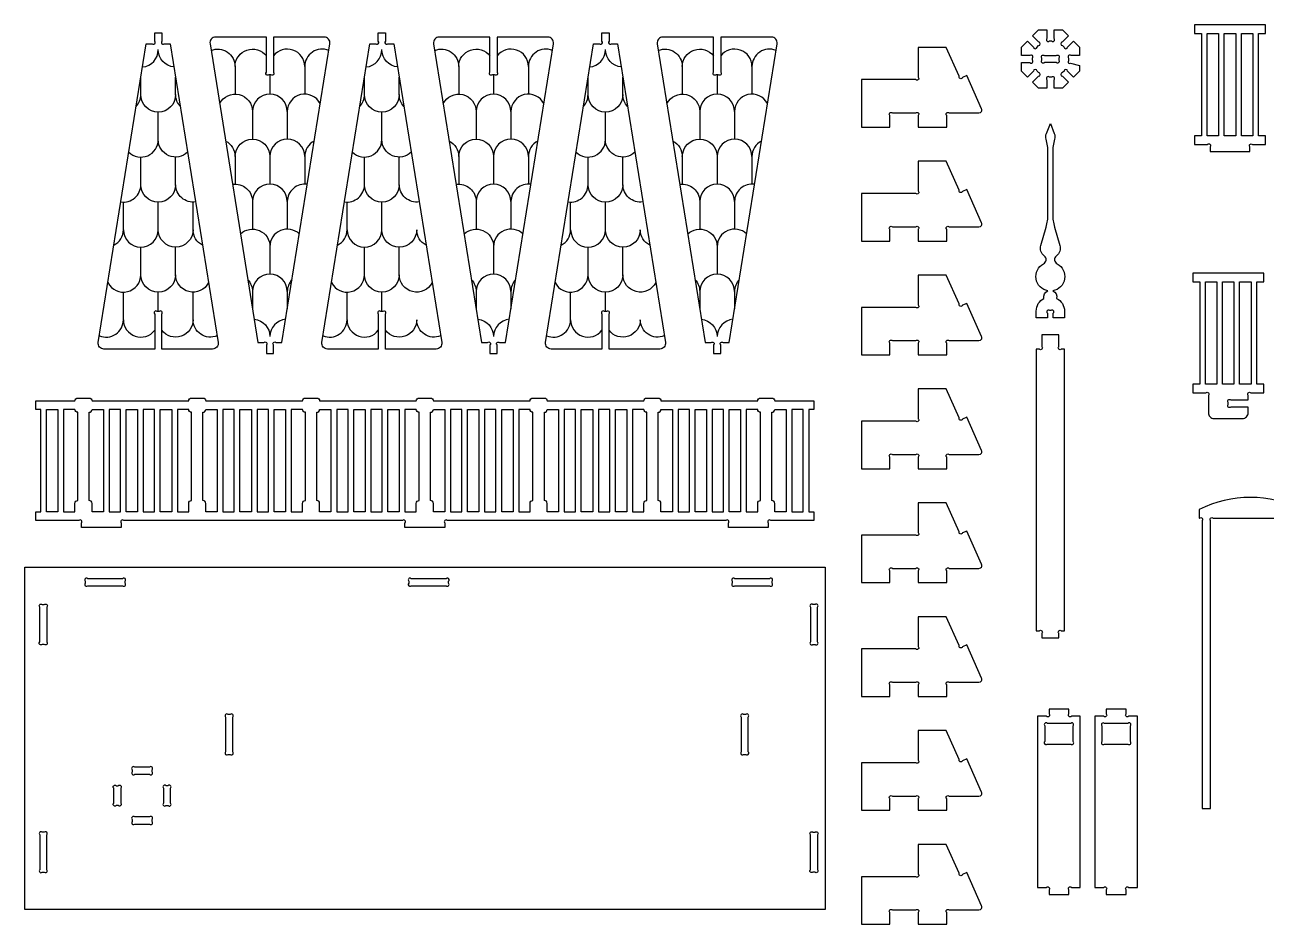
# Model space of a CAD drawing. Extents: x 40 to 213, y -58 to 93.
# Drawn here: x 42.81 to 86.45, y 61.63 to 93.23 of the extents above; entities that cross this region are included whole.
import ezdxf

# ---------------------------------------------------------------- set-up
doc = ezdxf.new("R2010")
doc.units = 0
doc.header["$MEASUREMENT"] = 0
doc.layers.get('0').update_dxf_attribs({"linetype": 'CONTINUOUS'})

msp = doc.modelspace()

# ---------------------------------------------------------------- linework, layer by layer
for points in [[(79.502, 92.059), (79.502, 91.966, 1), (79.568, 91.88), (79.888, 91.796), (79.888, 91.6), (79.677, 91.389), (79.467, 91.599, 1), (79.342, 91.599), (79.29, 91.547, 1), (79.29, 91.422), (79.501, 91.212), (79.29, 91.001), (78.991, 91.001), (78.991, 91.298, 1), (78.903, 91.387), (78.83, 91.387, 1), (78.741, 91.298), (78.741, 91.001), (78.443, 91.001), (78.232, 91.212), (78.442, 91.422, 1), (78.442, 91.547), (78.391, 91.599, 1), (78.266, 91.599), (78.055, 91.389), (77.844, 91.6), (77.844, 91.898), (78.142, 91.898, 1), (78.23, 91.986), (78.23, 92.059, 1), (78.142, 92.148), (77.844, 92.148), (77.844, 92.446), (78.055, 92.657), (78.266, 92.447, 1), (78.391, 92.447), (78.442, 92.498, 1), (78.442, 92.624), (78.232, 92.834), (78.443, 93.045), (78.741, 93.045), (78.741, 92.747, 1), (78.83, 92.659), (78.903, 92.659, 1), (78.991, 92.747), (78.991, 93.045), (79.29, 93.045), (79.501, 92.834), (79.29, 92.624, 1), (79.29, 92.498), (79.342, 92.447, 1), (79.467, 92.447), (79.677, 92.657), (79.888, 92.446), (79.888, 92.148), (79.591, 92.148, 1)], [(85.876, 88.776), (85.876, 88.938, -1), (85.964, 89.026), (86.426, 89.026), (86.426, 89.326), (86.176, 89.326), (86.176, 92.926), (86.426, 92.926), (86.426, 93.226), (83.926, 93.226), (83.926, 92.926), (84.176, 92.926), (84.176, 89.326), (83.926, 89.326), (83.926, 89.026), (84.387, 89.026, -1), (84.476, 88.938), (84.476, 88.776)], [(47.076, 92.562), (47.285, 92.562, 1), (47.374, 92.65), (47.374, 92.948), (47.624, 92.948), (47.624, 92.65, 1), (47.712, 92.562), (47.922, 92.562), (49.605, 82.067, -0.464243), (49.408, 81.834), (47.624, 81.834), (47.624, 83.068, 1), (47.535, 83.156), (47.462, 83.156, 1), (47.374, 83.068), (47.374, 81.834), (45.59, 81.834, -0.464243), (45.393, 82.067)], [(51.002, 82.067), (51.211, 82.067, -1), (51.3, 81.979), (51.3, 81.681), (51.55, 81.681), (51.55, 81.979, -1), (51.638, 82.067), (51.848, 82.067), (53.531, 92.562, 0.464243), (53.334, 92.795), (51.55, 92.795), (51.55, 91.561, -1), (51.461, 91.473), (51.388, 91.473, -1), (51.3, 91.561), (51.3, 92.795), (49.516, 92.795, 0.464243), (49.319, 92.562)], [(54.937, 92.562), (55.147, 92.562, 1), (55.235, 92.65), (55.235, 92.948), (55.485, 92.948), (55.485, 92.65, 1), (55.574, 92.562), (55.783, 92.562), (57.466, 82.067, -0.464243), (57.269, 81.834), (55.485, 81.834), (55.485, 83.068, 1), (55.397, 83.156), (55.324, 83.156, 1), (55.235, 83.068), (55.235, 81.834), (53.451, 81.834, -0.464243), (53.254, 82.067)], [(58.863, 82.067), (59.073, 82.067, -1), (59.161, 81.979), (59.161, 81.681), (59.411, 81.681), (59.411, 81.979, -1), (59.5, 82.067), (59.709, 82.067), (61.392, 92.562, 0.464243), (61.195, 92.795), (59.411, 92.795), (59.411, 91.561, -1), (59.323, 91.473), (59.25, 91.473, -1), (59.161, 91.561), (59.161, 92.795), (57.377, 92.795, 0.464243), (57.18, 92.562)], [(62.798, 92.562), (63.008, 92.562, 1), (63.096, 92.65), (63.096, 92.948), (63.346, 92.948), (63.346, 92.65, 1), (63.435, 92.562), (63.645, 92.562), (65.327, 82.067, -0.464243), (65.13, 81.834), (63.346, 81.834), (63.346, 83.068, 1), (63.258, 83.156), (63.185, 83.156, 1), (63.096, 83.068), (63.096, 81.834), (61.313, 81.834, -0.464243), (61.115, 82.067)], [(66.724, 82.067), (66.934, 82.067, -1), (67.022, 81.979), (67.022, 81.681), (67.272, 81.681), (67.272, 81.979, -1), (67.361, 82.067), (67.571, 82.067), (69.253, 92.562, 0.464243), (69.056, 92.795), (67.272, 92.795), (67.272, 91.561, -1), (67.184, 91.473), (67.111, 91.473, -1), (67.022, 91.561), (67.022, 92.795), (65.239, 92.795, 0.464243), (65.041, 92.562)], [(74.217, 92.434), (74.217, 91.389, -1), (74.129, 91.3), (72.217, 91.3), (72.217, 89.632), (73.217, 89.632), (73.217, 90.043, -1), (73.306, 90.132), (74.129, 90.132, -1), (74.217, 90.043), (74.217, 89.632), (75.217, 89.632), (75.217, 90.043, -1), (75.306, 90.132), (76.352, 90.132, 0.543691), (76.443, 90.273), (75.92, 91.441), (75.772, 91.375, -1), (75.655, 91.42), (75.201, 92.434)], [(78.651, 92.148), (79.068, 92.148, -1), (79.157, 92.059), (79.157, 91.986, -1), (79.068, 91.898), (78.651, 91.898, -1), (78.563, 91.986), (78.563, 92.059, -1)], [(79.097, 84.831, -0.718799), (78.943, 83.88, -0.374013), (79.082, 83.615, -0.284044), (79.357, 83.17), (79.357, 82.938), (78.963, 82.938), (78.963, 83.099, 1), (78.875, 83.188), (78.845, 83.188, 1), (78.756, 83.099), (78.756, 82.938), (78.363, 82.938), (78.363, 83.17, -0.284044), (78.637, 83.615, -0.374013), (78.777, 83.88, -0.718799), (78.623, 84.831, 0.544401), (78.647, 85.108, -0.306065), (78.528, 85.476), (78.713, 86.119, 0.070039), (78.777, 86.576), (78.777, 88.746, 0.071071), (78.711, 89.21, -0.166187), (78.72, 89.406), (78.86, 89.762), (79, 89.406, -0.166187), (79.009, 89.21, 0.071071), (78.943, 88.746), (78.943, 86.576, 0.070039), (79.007, 86.119), (79.192, 85.476, -0.306065), (79.072, 85.108, 0.544401)], [(74.217, 88.434), (74.217, 87.389, -1), (74.129, 87.3), (72.217, 87.3), (72.217, 85.632), (73.217, 85.632), (73.217, 86.043, -1), (73.306, 86.132), (74.129, 86.132, -1), (74.217, 86.043), (74.217, 85.632), (75.217, 85.632), (75.217, 86.043, -1), (75.306, 86.132), (76.352, 86.132, 0.543691), (76.443, 86.273), (75.92, 87.441), (75.772, 87.375, -1), (75.655, 87.42), (75.201, 88.434)], [(74.217, 84.434), (74.217, 83.389, -1), (74.129, 83.3), (72.217, 83.3), (72.217, 81.632), (73.217, 81.632), (73.217, 82.043, -1), (73.306, 82.132), (74.129, 82.132, -1), (74.217, 82.043), (74.217, 81.632), (75.217, 81.632), (75.217, 82.043, -1), (75.306, 82.132), (76.352, 82.132, 0.543691), (76.443, 82.273), (75.92, 83.441), (75.772, 83.375, -1), (75.655, 83.42), (75.201, 84.434)], [(83.865, 80.298), (84.326, 80.298, -1), (84.415, 80.21), (84.415, 79.598, 0.414214), (84.615, 79.398), (85.615, 79.398, 0.414214), (85.815, 79.598), (85.815, 79.798), (85.203, 79.798, -1), (85.115, 79.887), (85.115, 79.96, -1), (85.203, 80.048), (85.815, 80.048), (85.815, 80.21, -1), (85.903, 80.298), (86.365, 80.298), (86.365, 80.598), (86.115, 80.598), (86.115, 84.198), (86.365, 84.198), (86.365, 84.498), (83.865, 84.498), (83.865, 84.198), (84.115, 84.198), (84.115, 80.598), (83.865, 80.598)], [(79.357, 81.83), (79.245, 81.83, -1), (79.157, 81.919), (79.157, 82.33), (78.563, 82.33), (78.563, 81.919, -1), (78.474, 81.83), (78.363, 81.83), (78.363, 71.938), (78.474, 71.938, -1), (78.563, 71.849), (78.563, 71.688), (79.157, 71.688), (79.157, 71.849, -1), (79.245, 71.938), (79.357, 71.938)], [(74.217, 80.434), (74.217, 79.389, -1), (74.129, 79.3), (72.217, 79.3), (72.217, 77.632), (73.217, 77.632), (73.217, 78.043, -1), (73.306, 78.132), (74.129, 78.132, -1), (74.217, 78.043), (74.217, 77.632), (75.217, 77.632), (75.217, 78.043, -1), (75.306, 78.132), (76.352, 78.132, 0.543691), (76.443, 78.273), (75.92, 79.441), (75.772, 79.375, -1), (75.655, 79.42), (75.201, 80.434)], [(70.544, 75.816), (69.032, 75.816, 1), (68.944, 75.727), (68.944, 75.566), (67.544, 75.566), (67.544, 75.727, 1), (67.455, 75.816), (57.66, 75.816, 1), (57.572, 75.727), (57.572, 75.566), (56.172, 75.566), (56.172, 75.727, 1), (56.084, 75.816), (46.289, 75.816, 1), (46.2, 75.727), (46.2, 75.566), (44.8, 75.566), (44.8, 75.727, 1), (44.712, 75.816), (43.2, 75.816), (43.2, 76.116), (43.372, 76.116), (43.372, 79.716), (43.2, 79.716), (43.2, 80.016), (44.572, 80.016, -0.414214), (44.672, 80.116), (45.072, 80.116, -0.414214), (45.172, 80.016), (48.572, 80.016, -0.414214), (48.672, 80.116), (49.072, 80.116, -0.414214), (49.172, 80.016), (52.572, 80.016, -0.414214), (52.672, 80.116), (53.072, 80.116, -0.414214), (53.172, 80.016), (56.572, 80.016, -0.414214), (56.672, 80.116), (57.072, 80.116, -0.414214), (57.172, 80.016), (60.572, 80.016, -0.414214), (60.672, 80.116), (61.072, 80.116, -0.414214), (61.172, 80.016), (64.572, 80.016, -0.414214), (64.672, 80.116), (65.072, 80.116, -0.414214), (65.172, 80.016), (68.572, 80.016, -0.414214), (68.672, 80.116), (69.072, 80.116, -0.414214), (69.172, 80.016), (70.544, 80.016), (70.544, 79.716), (70.372, 79.716), (70.372, 76.116), (70.544, 76.116)], [(44.672, 76.516), (44.672, 79.616, -0.414214), (44.572, 79.716), (44.172, 79.716), (44.172, 76.116), (44.572, 76.116), (44.572, 76.416, -0.414214)], [(45.072, 76.516), (45.072, 79.616, 0.414214), (45.172, 79.716), (45.572, 79.716), (45.572, 76.116), (45.172, 76.116), (45.172, 76.416, 0.414214)], [(48.572, 76.116), (48.572, 76.416, -0.414214), (48.672, 76.516), (48.672, 79.616, -0.414214), (48.572, 79.716), (48.172, 79.716), (48.172, 76.116)], [(49.172, 76.116), (49.172, 76.416, 0.414214), (49.072, 76.516), (49.072, 79.616, 0.414214), (49.172, 79.716), (49.572, 79.716), (49.572, 76.116)], [(52.672, 76.516), (52.672, 79.616, -0.414214), (52.572, 79.716), (52.172, 79.716), (52.172, 76.116), (52.572, 76.116), (52.572, 76.416, -0.414214)], [(53.072, 76.516), (53.072, 79.616, 0.414214), (53.172, 79.716), (53.572, 79.716), (53.572, 76.116), (53.172, 76.116), (53.172, 76.416, 0.414214)], [(56.572, 76.116), (56.572, 76.416, -0.414214), (56.672, 76.516), (56.672, 79.616, -0.414214), (56.572, 79.716), (56.172, 79.716), (56.172, 76.116)], [(57.172, 76.116), (57.172, 76.416, 0.414214), (57.072, 76.516), (57.072, 79.616, 0.414214), (57.172, 79.716), (57.572, 79.716), (57.572, 76.116)], [(60.672, 76.516), (60.672, 79.616, -0.414214), (60.572, 79.716), (60.172, 79.716), (60.172, 76.116), (60.572, 76.116), (60.572, 76.416, -0.414214)], [(61.172, 76.116), (61.172, 76.416, 0.414214), (61.072, 76.516), (61.072, 79.616, 0.414214), (61.172, 79.716), (61.572, 79.716), (61.572, 76.116)], [(64.672, 76.516), (64.672, 79.616, -0.414214), (64.572, 79.716), (64.172, 79.716), (64.172, 76.116), (64.572, 76.116), (64.572, 76.416, -0.414214)], [(65.172, 76.116), (65.172, 76.416, 0.414214), (65.072, 76.516), (65.072, 79.616, 0.414214), (65.172, 79.716), (65.572, 79.716), (65.572, 76.116)], [(68.672, 76.516), (68.672, 79.616, -0.414214), (68.572, 79.716), (68.172, 79.716), (68.172, 76.116), (68.572, 76.116), (68.572, 76.416, -0.414214)], [(69.172, 76.116), (69.172, 76.416, 0.414214), (69.072, 76.516), (69.072, 79.616, 0.414214), (69.172, 79.716), (69.572, 79.716), (69.572, 76.116)], [(74.217, 76.434), (74.217, 75.389, -1), (74.129, 75.3), (72.217, 75.3), (72.217, 73.632), (73.217, 73.632), (73.217, 74.043, -1), (73.306, 74.132), (74.129, 74.132, -1), (74.217, 74.043), (74.217, 73.632), (75.217, 73.632), (75.217, 74.043, -1), (75.306, 74.132), (76.352, 74.132, 0.543691), (76.443, 74.273), (75.92, 75.441), (75.772, 75.375, -1), (75.655, 75.42), (75.201, 76.434)], [(84.494, 65.696), (84.494, 75.808, -1), (84.582, 75.896), (87.205, 75.896, -1), (87.294, 75.808), (87.294, 65.696), (87.594, 65.696), (87.594, 75.808, -1), (87.682, 75.896), (87.694, 75.896), (87.694, 76.196, 0.238913), (84.094, 76.196), (84.094, 75.896), (84.105, 75.896, -1), (84.194, 75.808), (84.194, 65.696)], [(46.244, 73.769), (45.021, 73.769, 1), (44.933, 73.681), (44.933, 73.608, 1), (45.021, 73.519), (46.244, 73.519, 1), (46.333, 73.608), (46.333, 73.681, 1)], [(56.393, 73.519), (57.616, 73.519, 1), (57.705, 73.608), (57.705, 73.681, 1), (57.616, 73.769), (56.393, 73.769, 1), (56.305, 73.681), (56.305, 73.608, 1)], [(68.988, 73.769), (67.765, 73.769, 1), (67.677, 73.681), (67.677, 73.608, 1), (67.765, 73.519), (68.988, 73.519, 1), (69.077, 73.608), (69.077, 73.681, 1)], [(43.583, 72.77), (43.583, 71.546, -1), (43.494, 71.458), (43.421, 71.458, -1), (43.333, 71.546), (43.333, 72.77, -1), (43.421, 72.858), (43.494, 72.858, -1)], [(70.427, 72.77), (70.427, 71.546, 1), (70.515, 71.458), (70.588, 71.458, 1), (70.677, 71.546), (70.677, 72.77, 1), (70.588, 72.858), (70.515, 72.858, 1)], [(74.217, 72.434), (74.217, 71.389, -1), (74.129, 71.3), (72.217, 71.3), (72.217, 69.632), (73.217, 69.632), (73.217, 70.043, -1), (73.306, 70.132), (74.129, 70.132, -1), (74.217, 70.043), (74.217, 69.632), (75.217, 69.632), (75.217, 70.043, -1), (75.306, 70.132), (76.352, 70.132, 0.543691), (76.443, 70.273), (75.92, 71.441), (75.772, 71.375, -1), (75.655, 71.42), (75.201, 72.434)], [(49.866, 68.908), (49.866, 67.685, 1), (49.954, 67.597), (50.027, 67.597, 1), (50.116, 67.685), (50.116, 68.908, 1), (50.027, 68.997), (49.954, 68.997, 1)], [(67.991, 68.908), (67.991, 67.685, 1), (68.079, 67.597), (68.152, 67.597, 1), (68.241, 67.685), (68.241, 68.908, 1), (68.152, 68.997), (68.079, 68.997, 1)], [(78.813, 69.185), (78.813, 69.023, -1), (78.725, 68.935), (78.413, 68.935), (78.413, 62.925), (78.725, 62.925, -1), (78.813, 62.836), (78.813, 62.675), (79.513, 62.675), (79.513, 62.836, -1), (79.602, 62.925), (79.913, 62.925), (79.913, 68.935), (79.602, 68.935, -1), (79.513, 69.023), (79.513, 69.185)], [(80.824, 69.185), (80.824, 69.023, -1), (80.735, 68.935), (80.424, 68.935), (80.424, 62.925), (80.735, 62.925, -1), (80.824, 62.836), (80.824, 62.675), (81.524, 62.675), (81.524, 62.836, -1), (81.612, 62.925), (81.924, 62.925), (81.924, 68.935), (81.612, 68.935, -1), (81.524, 69.023), (81.524, 69.185)], [(78.663, 68.597), (78.663, 68.049, 1), (78.752, 67.96), (79.575, 67.96, 1), (79.663, 68.049), (79.663, 68.597, 1), (79.575, 68.685), (78.752, 68.685, 1)], [(80.674, 68.597), (80.674, 68.049, 1), (80.762, 67.96), (81.585, 67.96, 1), (81.674, 68.049), (81.674, 68.597, 1), (81.585, 68.685), (80.762, 68.685, 1)], [(74.217, 68.434), (74.217, 67.389, -1), (74.129, 67.3), (72.217, 67.3), (72.217, 65.632), (73.217, 65.632), (73.217, 66.043, -1), (73.306, 66.132), (74.129, 66.132, -1), (74.217, 66.043), (74.217, 65.632), (75.217, 65.632), (75.217, 66.043, -1), (75.306, 66.132), (76.352, 66.132, 0.543691), (76.443, 66.273), (75.92, 67.441), (75.772, 67.375, -1), (75.655, 67.42), (75.201, 68.434)], [(46.671, 66.897), (47.194, 66.897, 1), (47.283, 66.985), (47.283, 67.058, 1), (47.194, 67.147), (46.671, 67.147, 1), (46.583, 67.058), (46.583, 66.985, 1)], [(46.183, 66.408), (46.183, 65.885, -1), (46.094, 65.797), (46.021, 65.797, -1), (45.933, 65.885), (45.933, 66.408, -1), (46.021, 66.497), (46.094, 66.497, -1)], [(47.683, 66.408), (47.683, 65.885, 1), (47.771, 65.797), (47.844, 65.797, 1), (47.933, 65.885), (47.933, 66.408, 1), (47.844, 66.497), (47.771, 66.497, 1)], [(47.194, 65.397), (46.671, 65.397, 1), (46.583, 65.308), (46.583, 65.235, 1), (46.671, 65.147), (47.194, 65.147, 1), (47.283, 65.235), (47.283, 65.308, 1)], [(43.333, 64.77), (43.333, 63.546, 1), (43.421, 63.458), (43.494, 63.458, 1), (43.583, 63.546), (43.583, 64.77, 1), (43.494, 64.858), (43.421, 64.858, 1)], [(70.677, 64.77), (70.677, 63.546, -1), (70.588, 63.458), (70.515, 63.458, -1), (70.427, 63.546), (70.427, 64.77, -1), (70.515, 64.858), (70.588, 64.858, -1)], [(74.217, 64.434), (74.217, 63.389, -1), (74.129, 63.3), (72.217, 63.3), (72.217, 61.632), (73.217, 61.632), (73.217, 62.043, -1), (73.306, 62.132), (74.129, 62.132, -1), (74.217, 62.043), (74.217, 61.632), (75.217, 61.632), (75.217, 62.043, -1), (75.306, 62.132), (76.352, 62.132, 0.543691), (76.443, 62.273), (75.92, 63.441), (75.772, 63.375, -1), (75.655, 63.42), (75.201, 64.434)]]:
    msp.add_lwpolyline(points, format="xyb", close=True)
for points in [[(84.376, 89.326), (84.376, 92.926), (84.776, 92.926), (84.776, 89.326)], [(84.976, 89.326), (84.976, 92.926), (85.376, 92.926), (85.376, 89.326)], [(85.576, 89.326), (85.576, 92.926), (85.976, 92.926), (85.976, 89.326)], [(84.315, 80.598), (84.315, 84.198), (84.715, 84.198), (84.715, 80.598)], [(84.915, 80.598), (84.915, 84.198), (85.315, 84.198), (85.315, 80.598)], [(85.515, 80.598), (85.515, 84.198), (85.915, 84.198), (85.915, 80.598)], [(43.572, 76.116), (43.572, 79.716), (43.972, 79.716), (43.972, 76.116)], [(46.172, 76.116), (46.172, 79.716), (45.772, 79.716), (45.772, 76.116)], [(46.772, 79.716), (46.772, 76.116), (46.372, 76.116), (46.372, 79.716)], [(47.372, 76.116), (47.372, 79.716), (46.972, 79.716), (46.972, 76.116)], [(47.972, 79.716), (47.972, 76.116), (47.572, 76.116), (47.572, 79.716)], [(49.772, 79.716), (49.772, 76.116), (50.172, 76.116), (50.172, 79.716)], [(50.372, 76.116), (50.372, 79.716), (50.772, 79.716), (50.772, 76.116)], [(50.972, 79.716), (50.972, 76.116), (51.372, 76.116), (51.372, 79.716)], [(51.572, 76.116), (51.572, 79.716), (51.972, 79.716), (51.972, 76.116)], [(54.172, 76.116), (54.172, 79.716), (53.772, 79.716), (53.772, 76.116)], [(54.772, 79.716), (54.772, 76.116), (54.372, 76.116), (54.372, 79.716)], [(55.372, 76.116), (55.372, 79.716), (54.972, 79.716), (54.972, 76.116)], [(55.972, 79.716), (55.972, 76.116), (55.572, 76.116), (55.572, 79.716)], [(57.772, 79.716), (57.772, 76.116), (58.172, 76.116), (58.172, 79.716)], [(58.372, 76.116), (58.372, 79.716), (58.772, 79.716), (58.772, 76.116)], [(58.972, 79.716), (58.972, 76.116), (59.372, 76.116), (59.372, 79.716)], [(59.572, 76.116), (59.572, 79.716), (59.972, 79.716), (59.972, 76.116)], [(61.772, 79.716), (61.772, 76.116), (62.172, 76.116), (62.172, 79.716)], [(62.372, 76.116), (62.372, 79.716), (62.772, 79.716), (62.772, 76.116)], [(62.972, 79.716), (62.972, 76.116), (63.372, 76.116), (63.372, 79.716)], [(63.572, 76.116), (63.572, 79.716), (63.972, 79.716), (63.972, 76.116)], [(65.772, 79.716), (65.772, 76.116), (66.172, 76.116), (66.172, 79.716)], [(66.372, 76.116), (66.372, 79.716), (66.772, 79.716), (66.772, 76.116)], [(66.972, 79.716), (66.972, 76.116), (67.372, 76.116), (67.372, 79.716)], [(67.572, 76.116), (67.572, 79.716), (67.972, 79.716), (67.972, 76.116)], [(70.172, 76.116), (70.172, 79.716), (69.772, 79.716), (69.772, 76.116)], [(42.809, 74.169), (70.95, 74.169), (70.95, 62.147), (42.809, 62.147)]]:
    msp.add_lwpolyline(points, close=True)
for points in [[(46.945, 91.745, 0.386683), (47.499, 92.355)], [(48.053, 91.745, -0.386683), (47.499, 92.355)], [(49.356, 92.328, -0.533027), (50.2, 91.761, -0.718135), (51.3, 92.132)], [(53.493, 92.328, 0.533027), (52.649, 91.761, 0.718135), (51.55, 92.132)], [(54.806, 91.745, 0.386683), (55.36, 92.355)], [(55.914, 91.745, -0.386683), (55.36, 92.355)], [(57.218, 92.328, -0.533027), (58.062, 91.761, -0.718135), (59.161, 92.132)], [(61.355, 92.328, 0.533027), (60.511, 91.761, 0.718135), (59.411, 92.132)], [(62.667, 91.745, 0.386683), (63.221, 92.355)], [(63.776, 91.745, -0.386683), (63.221, 92.355)], [(65.079, 92.328, -0.533027), (65.923, 91.761, -0.718135), (67.022, 92.132)], [(69.216, 92.328, 0.533027), (68.372, 91.761, 0.718135), (67.272, 92.132)], [(46.722, 90.356, 0.190036), (46.887, 90.774)], [(48.276, 90.356, -0.190036), (48.111, 90.774, -1), (46.887, 90.774)], [(49.656, 90.46, -0.786796), (50.813, 90.18)], [(53.194, 90.46, 0.786796), (52.037, 90.18, 1), (50.813, 90.18)], [(54.583, 90.356, 0.190036), (54.748, 90.774)], [(56.137, 90.356, -0.190036), (55.972, 90.774, -1), (54.748, 90.774)], [(57.517, 90.46, -0.786796), (58.674, 90.18)], [(61.055, 90.46, 0.786796), (59.898, 90.18, 1), (58.674, 90.18)], [(62.444, 90.356, 0.190036), (62.609, 90.774)], [(63.998, 90.356, -0.190036), (63.834, 90.774, -1), (62.609, 90.774)], [(65.378, 90.46, -0.786796), (66.535, 90.18)], [(68.916, 90.46, 0.786796), (67.76, 90.18, 1), (66.535, 90.18)], [(46.464, 88.749, 0.659483), (47.499, 89.192)], [(48.533, 88.749, -0.659483), (47.499, 89.192)], [(49.867, 89.144, -0.281609), (50.2, 88.599, -1), (51.425, 88.599)], [(52.983, 89.144, 0.281609), (52.649, 88.599, 1), (51.425, 88.599)], [(54.326, 88.749, 0.659483), (55.36, 89.192)], [(56.395, 88.749, -0.659483), (55.36, 89.192)], [(57.728, 89.144, -0.281609), (58.062, 88.599, -1), (59.286, 88.599)], [(60.844, 89.144, 0.281609), (60.511, 88.599, 1), (59.286, 88.599)], [(62.187, 88.749, 0.659483), (63.221, 89.192)], [(64.256, 88.749, -0.659483), (63.221, 89.192)], [(65.589, 89.144, -0.281609), (65.923, 88.599, -1), (67.147, 88.599)], [(68.705, 89.144, 0.281609), (68.372, 88.599, 1), (67.147, 88.599)], [(46.185, 87.006, 0.457939), (46.887, 87.611)], [(48.813, 87.006, -0.457939), (48.111, 87.611, -1), (46.887, 87.611)], [(50.111, 87.623, -0.457939), (50.813, 87.018)], [(52.739, 87.623, 0.457939), (52.037, 87.018, 1), (50.813, 87.018)], [(54.046, 87.006, 0.457939), (54.748, 87.611)], [(56.674, 87.006, -0.457939), (55.972, 87.611, -1), (54.748, 87.611)], [(57.972, 87.623, -0.457939), (58.674, 87.018)], [(60.6, 87.623, 0.457939), (59.898, 87.018, 1), (58.674, 87.018)], [(61.907, 87.006, 0.457939), (62.609, 87.611)], [(64.535, 87.006, -0.457939), (63.834, 87.611, -1), (62.609, 87.611)], [(65.833, 87.623, -0.457939), (66.535, 87.018)], [(68.462, 87.623, 0.457939), (67.76, 87.018, 1), (66.535, 87.018)], [(45.941, 85.485, 0.281609), (46.274, 86.03, 1), (47.499, 86.03)], [(49.057, 85.485, -0.281609), (48.723, 86.03, -1), (47.499, 86.03)], [(50.39, 85.88, -0.659483), (51.425, 85.436)], [(52.459, 85.88, 0.659483), (51.425, 85.436)], [(53.802, 85.485, 0.281609), (54.136, 86.03, 1), (55.36, 86.03)], [(56.918, 85.485, -0.281609), (56.585, 86.03, -1), (55.36, 86.03)], [(58.252, 85.88, -0.659483), (59.286, 85.436)], [(60.321, 85.88, 0.659483), (59.286, 85.436)], [(61.663, 85.485, 0.281609), (61.997, 86.03, 1), (63.221, 86.03)], [(64.779, 85.485, -0.281609), (64.446, 86.03, -1), (63.221, 86.03)], [(66.113, 85.88, -0.659483), (67.147, 85.436)], [(68.182, 85.88, 0.659483), (67.147, 85.436)], [(45.73, 84.169, 0.786796), (46.887, 84.449)], [(49.268, 84.169, -0.786796), (48.111, 84.449, -1), (46.887, 84.449)], [(50.648, 84.273, -0.190036), (50.813, 83.855)], [(52.202, 84.273, 0.190036), (52.037, 83.855, 1), (50.813, 83.855)], [(53.591, 84.169, 0.786796), (54.748, 84.449)], [(57.129, 84.169, -0.786796), (55.972, 84.449, -1), (54.748, 84.449)], [(58.509, 84.273, -0.190036), (58.674, 83.855)], [(60.063, 84.273, 0.190036), (59.898, 83.855, 1), (58.674, 83.855)], [(61.452, 84.169, 0.786796), (62.609, 84.449)], [(64.99, 84.169, -0.786796), (63.834, 84.449, -1), (62.609, 84.449)], [(66.37, 84.273, -0.190036), (66.535, 83.855)], [(67.924, 84.273, 0.190036), (67.76, 83.855, 1), (66.535, 83.855)], [(45.43, 82.301, 0.533027), (46.274, 82.868, 0.718135), (47.374, 82.497)], [(49.567, 82.301, -0.533027), (48.723, 82.868, -0.718135), (47.624, 82.497)], [(50.871, 82.884, -0.386683), (51.425, 82.274)], [(51.979, 82.884, 0.386683), (51.425, 82.274)], [(53.292, 82.301, 0.533027), (54.136, 82.868, 0.718135), (55.235, 82.497)], [(57.428, 82.301, -0.533027), (56.585, 82.868, -0.718135), (55.485, 82.497)], [(58.732, 82.884, -0.386683), (59.286, 82.274)], [(59.84, 82.884, 0.386683), (59.286, 82.274)], [(61.153, 82.301, 0.533027), (61.997, 82.868, 0.718135), (63.096, 82.497)], [(65.29, 82.301, -0.533027), (64.446, 82.868, -0.718135), (63.346, 82.497)], [(66.593, 82.884, -0.386683), (67.147, 82.274)], [(67.702, 82.884, 0.386683), (67.147, 82.274)]]:
    msp.add_lwpolyline(points, format="xyb")
for points in [[(50.2, 91.761), (50.2, 90.792)], [(52.649, 91.761), (52.649, 90.792)], [(58.062, 91.761), (58.062, 90.792)], [(60.511, 91.761), (60.511, 90.792)], [(65.923, 91.761), (65.923, 90.792)], [(68.372, 91.761), (68.372, 90.792)], [(46.887, 90.774), (46.887, 91.383)], [(48.111, 90.774), (48.111, 91.383)], [(51.425, 91.473), (51.425, 90.792)], [(54.748, 90.774), (54.748, 91.383)], [(55.972, 90.774), (55.972, 91.383)], [(59.286, 91.473), (59.286, 90.792)], [(62.609, 90.774), (62.609, 91.383)], [(63.834, 90.774), (63.834, 91.383)], [(67.147, 91.473), (67.147, 90.792)], [(47.499, 89.192), (47.499, 90.161)], [(50.813, 90.18), (50.813, 89.211)], [(52.037, 90.18), (52.037, 89.211)], [(55.36, 89.192), (55.36, 90.161)], [(58.674, 90.18), (58.674, 89.211)], [(59.898, 90.18), (59.898, 89.211)], [(63.221, 89.192), (63.221, 90.161)], [(66.535, 90.18), (66.535, 89.211)], [(67.76, 90.18), (67.76, 89.211)], [(50.2, 88.599), (50.2, 87.63)], [(51.425, 88.599), (51.425, 87.63)], [(52.649, 88.599), (52.649, 87.63)], [(58.062, 88.599), (58.062, 87.63)], [(59.286, 88.599), (59.286, 87.63)], [(60.511, 88.599), (60.511, 87.63)], [(65.923, 88.599), (65.923, 87.63)], [(67.147, 88.599), (67.147, 87.63)], [(68.372, 88.599), (68.372, 87.63)], [(46.887, 87.611), (46.887, 88.58)], [(48.111, 87.611), (48.111, 88.58)], [(54.748, 87.611), (54.748, 88.58)], [(55.972, 87.611), (55.972, 88.58)], [(62.609, 87.611), (62.609, 88.58)], [(63.834, 87.611), (63.834, 88.58)], [(46.274, 86.03), (46.274, 86.999)], [(47.499, 86.03), (47.499, 86.999)], [(48.723, 86.03), (48.723, 86.999)], [(50.813, 87.018), (50.813, 86.049)], [(52.037, 87.018), (52.037, 86.049)], [(54.136, 86.03), (54.136, 86.999)], [(55.36, 86.03), (55.36, 86.999)], [(58.674, 87.018), (58.674, 86.049)], [(59.898, 87.018), (59.898, 86.049)], [(61.997, 86.03), (61.997, 86.999)], [(63.221, 86.03), (63.221, 86.999)], [(66.535, 87.018), (66.535, 86.049)], [(67.76, 87.018), (67.76, 86.049)], [(46.887, 84.449), (46.887, 85.418)], [(48.111, 84.449), (48.111, 85.418)], [(51.425, 85.436), (51.425, 84.468)], [(54.748, 84.449), (54.748, 85.418)], [(55.972, 84.449), (55.972, 85.418)], [(59.286, 85.436), (59.286, 84.468)], [(62.609, 84.449), (62.609, 85.418)], [(63.834, 84.449), (63.834, 85.418)], [(67.147, 85.436), (67.147, 84.468)], [(46.274, 82.868), (46.274, 83.837)], [(47.499, 83.156), (47.499, 83.837)], [(48.723, 82.868), (48.723, 83.837)], [(50.813, 83.855), (50.813, 83.246)], [(52.037, 83.855), (52.037, 83.246)], [(54.136, 82.868), (54.136, 83.837)], [(55.36, 83.156), (55.36, 83.837)], [(58.674, 83.855), (58.674, 83.246)], [(59.898, 83.855), (59.898, 83.246)], [(61.997, 82.868), (61.997, 83.837)], [(63.221, 83.156), (63.221, 83.837)], [(66.535, 83.855), (66.535, 83.246)], [(67.76, 83.855), (67.76, 83.246)]]:
    msp.add_lwpolyline(points)

doc.saveas('drawing.dxf')
